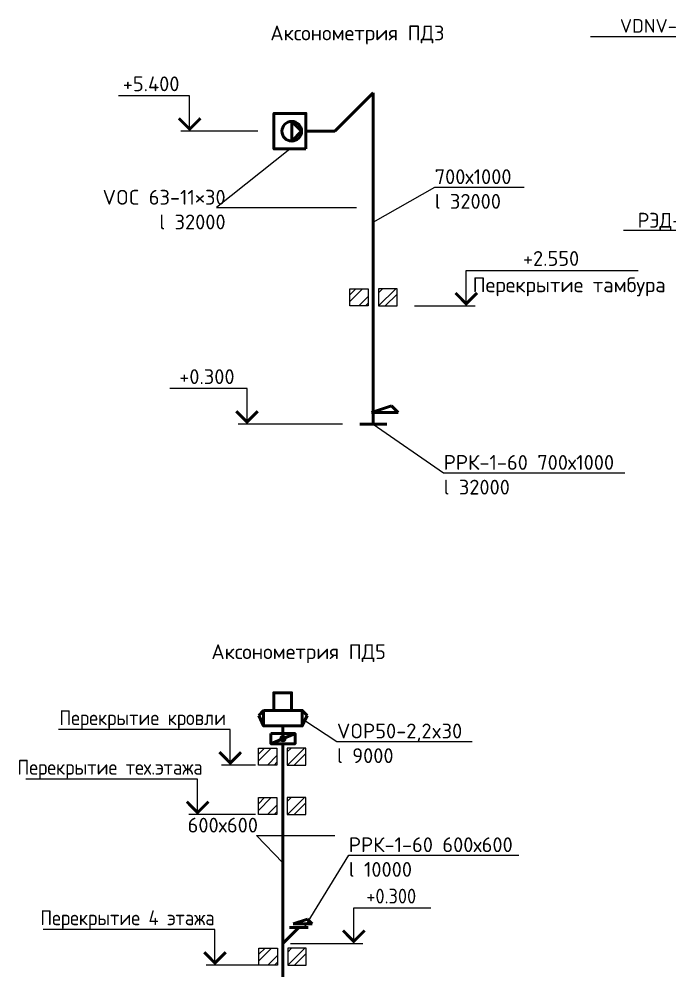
# Model space of a CAD drawing. Header units: millimetres. Extents: x -99936 to 523262, y -63190 to 327013.
# Drawn here: x -33074 to -22091, y 94179 to 110246 of the extents above; entities that cross this region are included whole.
import ezdxf
from ezdxf import colors
from ezdxf.entities.mleader import LeaderData, LeaderLine
from ezdxf.enums import TextEntityAlignment as Align
from ezdxf.math import Vec2, Vec3

# ---------------------------------------------------------------- set-up
doc = ezdxf.new("R2010")
doc.units = ezdxf.units.MM
doc.layers.add('ПОДПОР', color=1, linetype='Continuous', lineweight=50)
doc.styles.add('ISOCPEUR', font='isocpeur.ttf', dxfattribs={"height": 250})
doc.styles.add('PIK', font='isocpeur.ttf', dxfattribs={"width": 0.9, "height": 250})
doc.styles.add('TRAJECTORY_TEXT_STYLE', font='simplex.shx', dxfattribs={"width": 0.65})
doc.linetypes.add('зигзаг', pattern='A,0.00254,-5.08,[131,ltypeshp.shx,S=5.08,R=0,X=-5.08,Y=0],-10.16,[131,ltypeshp.shx,S=5.08,R=180,X=5.08,Y=0],-5.08', length=20.32254)

# ---------------------------------------------------------------- blocks, each defined once
blk = doc.blocks.new('*U2416')
at = {"color": 0, "linetype": 'ByBlock', "lineweight": -2}
for p, q in [((0, 6), (12, 6)), ((-11.48, 0), (0, 0))]:
    blk.add_line(p, q, dxfattribs=at)
at = {"color": 0, "linetype": 'ByBlock', "lineweight": -2, "ltscale": 100}
blk.add_line((-1.5, 0), (1.5, 0), dxfattribs=at)
blk.add_lwpolyline([(0, 0), (0, 6)], dxfattribs=at)
at = {"color": 0, "linetype": 'ByBlock', "lineweight": -2, "ltscale": 100, "const_width": 0.5}
blk.add_lwpolyline([(1.82, 2.18), (0, 0.35), (-1.82, 2.18)], dxfattribs=at)
at = {"linetype": 'ByBlock', "lineweight": -2, "ltscale": 100, "style": 'TRAJECTORY_TEXT_STYLE', "width": 0.65}
blk.add_attdef('Отм.', text='', height=3.5, dxfattribs=at).set_placement((6, 6), align=Align.BOTTOM_CENTER)
at = {"color": 0, "linetype": 'ByBlock', "lineweight": -2, "ltscale": 100, "style": 'TRAJECTORY_TEXT_STYLE', "width": 0.65}
blk.add_attdef('Прим.', text='', height=3.5, dxfattribs=at).set_placement((9.07, 4.8), align=Align.TOP_CENTER)
blk = doc.blocks.new('*U2405')
at = {"color": 0, "linetype": 'ByBlock', "lineweight": -2}
for p, q in [((0, 6), (13, 6)), ((-16.14, 0), (0, 0))]:
    blk.add_line(p, q, dxfattribs=at)
at = {"color": 0, "linetype": 'ByBlock', "lineweight": -2, "ltscale": 100}
blk.add_line((-1.5, 0), (1.5, 0), dxfattribs=at)
blk.add_lwpolyline([(0, 0), (0, 6)], dxfattribs=at)
at = {"color": 0, "linetype": 'ByBlock', "lineweight": -2, "ltscale": 100, "const_width": 0.5}
blk.add_lwpolyline([(1.82, 2.18), (0, 0.35), (-1.82, 2.18)], dxfattribs=at)
at = {"linetype": 'ByBlock', "lineweight": -2, "ltscale": 100, "style": 'TRAJECTORY_TEXT_STYLE', "width": 0.65}
blk.add_attdef('Отм.', text='', height=3.5, dxfattribs=at).set_placement((6.5, 6), align=Align.BOTTOM_CENTER)
at = {"color": 0, "linetype": 'ByBlock', "lineweight": -2, "ltscale": 100, "style": 'TRAJECTORY_TEXT_STYLE', "width": 0.65}
blk.add_attdef('Прим.', text='', height=3.5, dxfattribs=at).set_placement((9.57, 4.8), align=Align.TOP_CENTER)
blk = doc.blocks.new('*U2415')
at = {"color": 0, "linetype": 'ByBlock', "lineweight": -2}
for p, q in [((0, 6), (29, 6)), ((-7.41, 0), (0, 0))]:
    blk.add_line(p, q, dxfattribs=at)
at = {"color": 0, "linetype": 'ByBlock', "lineweight": -2, "ltscale": 100}
blk.add_line((-1.5, 0), (1.5, 0), dxfattribs=at)
blk.add_lwpolyline([(0, 0), (0, 6)], dxfattribs=at)
at = {"color": 0, "linetype": 'ByBlock', "lineweight": -2, "ltscale": 100, "const_width": 0.5}
blk.add_lwpolyline([(1.82, 2.18), (0, 0.35), (-1.82, 2.18)], dxfattribs=at)
at = {"linetype": 'ByBlock', "lineweight": -2, "ltscale": 100, "style": 'TRAJECTORY_TEXT_STYLE', "width": 0.65}
blk.add_attdef('Отм.', text='', height=3.5, dxfattribs=at).set_placement((14.5, 6), align=Align.BOTTOM_CENTER)
at = {"color": 0, "linetype": 'ByBlock', "lineweight": -2, "ltscale": 100, "style": 'TRAJECTORY_TEXT_STYLE', "width": 0.65}
blk.add_attdef('Прим.', text='', height=3.5, dxfattribs=at).set_placement((17.57, 4.8), align=Align.TOP_CENTER)
blk = doc.blocks.new('*U2406')
at = {"color": 0, "linetype": 'ByBlock', "lineweight": -2}
for p, q in [((0, 6), (29, 6)), ((-4.24, 0), (0, 0))]:
    blk.add_line(p, q, dxfattribs=at)
at = {"color": 0, "linetype": 'ByBlock', "lineweight": -2, "ltscale": 100}
blk.add_line((-1.5, 0), (1.5, 0), dxfattribs=at)
blk.add_lwpolyline([(0, 0), (0, 6)], dxfattribs=at)
at = {"color": 0, "linetype": 'ByBlock', "lineweight": -2, "ltscale": 100, "const_width": 0.5}
blk.add_lwpolyline([(1.82, 2.18), (0, 0.35), (-1.82, 2.18)], dxfattribs=at)
at = {"linetype": 'ByBlock', "lineweight": -2, "ltscale": 100, "style": 'TRAJECTORY_TEXT_STYLE', "width": 0.65}
blk.add_attdef('Отм.', text='', height=3.5, dxfattribs=at).set_placement((14.5, 6), align=Align.BOTTOM_CENTER)
at = {"color": 0, "linetype": 'ByBlock', "lineweight": -2, "ltscale": 100, "style": 'TRAJECTORY_TEXT_STYLE', "width": 0.65}
blk.add_attdef('Прим.', text='', height=3.5, dxfattribs=at).set_placement((17.57, 4.8), align=Align.TOP_CENTER)
blk = doc.blocks.new('*U2407')
at = {"color": 0, "linetype": 'ByBlock', "lineweight": -2}
for p, q in [((0, 6), (29, 6)), ((-9.75, 0), (0, 0))]:
    blk.add_line(p, q, dxfattribs=at)
at = {"color": 0, "linetype": 'ByBlock', "lineweight": -2, "ltscale": 100}
blk.add_line((-1.5, 0), (1.5, 0), dxfattribs=at)
blk.add_lwpolyline([(0, 0), (0, 6)], dxfattribs=at)
at = {"color": 0, "linetype": 'ByBlock', "lineweight": -2, "ltscale": 100, "const_width": 0.5}
blk.add_lwpolyline([(1.82, 2.18), (0, 0.35), (-1.82, 2.18)], dxfattribs=at)
at = {"linetype": 'ByBlock', "lineweight": -2, "ltscale": 100, "style": 'TRAJECTORY_TEXT_STYLE', "width": 0.65}
blk.add_attdef('Отм.', text='', height=3.5, dxfattribs=at).set_placement((14.5, 6), align=Align.BOTTOM_CENTER)
at = {"color": 0, "linetype": 'ByBlock', "lineweight": -2, "ltscale": 100, "style": 'TRAJECTORY_TEXT_STYLE', "width": 0.65}
blk.add_attdef('Прим.', text='', height=3.5, dxfattribs=at).set_placement((17.57, 4.8), align=Align.TOP_CENTER)
blk = doc.blocks.new('*U2414')
at = {"color": 0, "linetype": 'ByBlock', "lineweight": -2}
for p, q in [((0, 6), (13, 6)), ((-10.66, 0), (0, 0))]:
    blk.add_line(p, q, dxfattribs=at)
at = {"color": 0, "linetype": 'ByBlock', "lineweight": -2, "ltscale": 100}
blk.add_line((-1.5, 0), (1.5, 0), dxfattribs=at)
blk.add_lwpolyline([(0, 0), (0, 6)], dxfattribs=at)
at = {"color": 0, "linetype": 'ByBlock', "lineweight": -2, "ltscale": 100, "const_width": 0.5}
blk.add_lwpolyline([(1.82, 2.18), (0, 0.35), (-1.82, 2.18)], dxfattribs=at)
at = {"linetype": 'ByBlock', "lineweight": -2, "ltscale": 100, "style": 'TRAJECTORY_TEXT_STYLE', "width": 0.65}
blk.add_attdef('Отм.', text='', height=3.5, dxfattribs=at).set_placement((6.5, 6), align=Align.BOTTOM_CENTER)
at = {"color": 0, "linetype": 'ByBlock', "lineweight": -2, "ltscale": 100, "style": 'TRAJECTORY_TEXT_STYLE', "width": 0.65}
blk.add_attdef('Прим.', text='', height=3.5, dxfattribs=at).set_placement((9.57, 4.8), align=Align.TOP_CENTER)
blk = doc.blocks.new('*U2412')
at = {"color": 0, "linetype": 'ByBlock', "lineweight": -2}
for p, q in [((0, 6), (29, 6)), ((-8.73, 0), (0, 0))]:
    blk.add_line(p, q, dxfattribs=at)
at = {"color": 0, "linetype": 'ByBlock', "lineweight": -2, "ltscale": 100}
blk.add_line((-1.5, 0), (1.5, 0), dxfattribs=at)
blk.add_lwpolyline([(0, 0), (0, 6)], dxfattribs=at)
at = {"color": 0, "linetype": 'ByBlock', "lineweight": -2, "ltscale": 100, "const_width": 0.5}
blk.add_lwpolyline([(1.82, 2.18), (0, 0.35), (-1.82, 2.18)], dxfattribs=at)
at = {"linetype": 'ByBlock', "lineweight": -2, "ltscale": 100, "style": 'TRAJECTORY_TEXT_STYLE', "width": 0.65}
blk.add_attdef('Отм.', text='', height=3.5, dxfattribs=at).set_placement((14.5, 6), align=Align.BOTTOM_CENTER)
at = {"color": 0, "linetype": 'ByBlock', "lineweight": -2, "ltscale": 100, "style": 'TRAJECTORY_TEXT_STYLE', "width": 0.65}
blk.add_attdef('Прим.', text='', height=3.5, dxfattribs=at).set_placement((17.57, 4.8), align=Align.TOP_CENTER)

msp = doc.modelspace()

# ---------------------------------------------------------------- hatches: boundary and pattern name
h = msp.add_hatch()
h.set_pattern_fill('ANSI32', color=256, scale=25)
h.set_pattern_definition([(45, (-2894.18, 101565.58), (-168.3798, 168.3798), []), (45, (-2781.92, 101565.58), (-168.3798, 168.3798), [])])
h.paths.add_polyline_path([(-27182.077, 105692.714), (-27494.882, 105692.714), (-27494.882, 105404.741), (-27182.077, 105404.741)])
h.paths.add_polyline_path([(-27008.786, 105692.714), (-27008.786, 105404.741), (-26695.981, 105404.741), (-26695.981, 105692.714)])
h = msp.add_hatch()
h.set_pattern_fill('ANSI32', color=256, scale=25)
h.set_pattern_definition([(45, (-4433.69, 93814.36), (-168.3798, 168.3798), []), (45, (-4321.43, 93814.36), (-168.3798, 168.3798), [])])
h.paths.add_polyline_path([(-28721.584, 97941.489), (-29034.39, 97941.489), (-29034.39, 97653.516), (-28721.584, 97653.516)])
h.paths.add_polyline_path([(-28548.294, 97941.489), (-28548.294, 97653.516), (-28235.488, 97653.516), (-28235.488, 97941.489)])
h = msp.add_hatch()
h.set_pattern_fill('ANSI32', color=256, scale=25)
h.set_pattern_definition([(45, (-4433.69, 92978.2), (-168.3798, 168.3798), []), (45, (-4321.43, 92978.2), (-168.3798, 168.3798), [])])
h.paths.add_polyline_path([(-28721.584, 97105.333), (-29034.39, 97105.333), (-29034.39, 96817.361), (-28721.584, 96817.361)])
h.paths.add_polyline_path([(-28548.294, 97105.333), (-28548.294, 96817.361), (-28235.488, 96817.361), (-28235.488, 97105.333)])
h = msp.add_hatch()
h.set_pattern_fill('ANSI32', color=256, scale=25)
h.set_pattern_definition([(45, (-4426.02, 90437.62), (-168.3798, 168.3798), []), (45, (-4313.77, 90437.62), (-168.3798, 168.3798), [])])
h.paths.add_polyline_path([(-28713.923, 94564.75), (-29026.729, 94564.75), (-29026.729, 94276.777), (-28713.923, 94276.777)])
h.paths.add_polyline_path([(-28540.633, 94564.75), (-28540.633, 94276.777), (-28227.827, 94276.777), (-28227.827, 94564.75)])

# ---------------------------------------------------------------- linework, layer by layer
at = {"linetype": 'зигзаг'}
for p, q in [((-27096.367, 104415.102), (-27096.367, 108424.057)), ((-28620.328, 89119.86), (-28620.328, 97507.86))]:
    msp.add_line(p, q, dxfattribs=at)
for points in [[(-27182.077, 105404.741), (-27494.882, 105404.741), (-27494.882, 105692.714), (-27182.077, 105692.714)], [(-27008.786, 105404.741), (-26695.981, 105404.741), (-26695.981, 105692.714), (-27008.786, 105692.714)], [(-28721.584, 97653.516), (-29034.39, 97653.516), (-29034.39, 97941.489), (-28721.584, 97941.489)], [(-28548.294, 97653.516), (-28235.488, 97653.516), (-28235.488, 97941.489), (-28548.294, 97941.489)], [(-28721.584, 96817.361), (-29034.39, 96817.361), (-29034.39, 97105.333), (-28721.584, 97105.333)], [(-28548.294, 96817.361), (-28235.488, 96817.361), (-28235.488, 97105.333), (-28548.294, 97105.333)], [(-28713.923, 94276.777), (-29026.729, 94276.777), (-29026.729, 94564.75), (-28713.923, 94564.75)], [(-28540.633, 94276.777), (-28227.827, 94276.777), (-28227.827, 94564.75), (-28540.633, 94564.75)]]:
    msp.add_lwpolyline(points, close=True)
at = {"layer": 'ПОДПОР'}
for p, q in [((-27096.367, 109003.057), (-27746.637, 108352.786)), ((-27096.367, 103410.102), (-27096.367, 109003.057)), ((-28305.191, 108352.786), (-28471.392, 108518.987)), ((-28471.392, 108518.987), (-28471.392, 108186.586)), ((-28471.392, 108186.586), (-28305.191, 108352.786)), ((-27746.637, 108352.786), (-28232.974, 108352.786)), ((-26787.709, 103718.759), (-27127.068, 103605.64)), ((-26674.59, 103605.64), (-26787.709, 103718.759)), ((-27127.068, 103605.64), (-26674.59, 103605.64)), ((-27322.606, 103410.102), (-26870.127, 103410.102)), ((-28946.646, 98576.172), (-29029.23, 98493.588)), ((-29029.23, 98493.588), (-28946.646, 98314.373)), ((-28294.01, 98576.172), (-28211.426, 98493.588)), ((-28211.426, 98493.588), (-28294.01, 98314.373)), ((-28823.445, 98013.523), (-28417.211, 98185.438)), ((-28620.328, 98135.75), (-28620.328, 98314.373)), ((-28620.328, 94642.483), (-28620.328, 98013.523)), ((-28208.458, 95054.352), (-28446.654, 94974.954)), ((-28446.654, 94974.954), (-28129.06, 94974.954)), ((-28129.06, 94974.954), (-28208.458, 95054.352)), ((-28351.565, 94911.246), (-28620.328, 94642.483)), ((-28510.362, 94911.246), (-28192.768, 94911.246)), ((-28620.328, 91597.593), (-28620.328, 94642.483))]:
    msp.add_line(p, q, dxfattribs=at)
for points in [[(-28232.974, 108052.786), (-28772.974, 108052.786), (-28772.974, 108652.786), (-28232.974, 108652.786)], [(-28775.15, 98576.172), (-28475.147, 98576.172), (-28475.147, 98876.175), (-28775.15, 98876.175)], [(-28946.646, 98576.172), (-28294.01, 98576.172), (-28294.01, 98314.373), (-28946.646, 98314.373)], [(-28823.445, 98185.438), (-28417.211, 98185.438), (-28417.211, 98013.523), (-28823.445, 98013.523)]]:
    msp.add_lwpolyline(points, close=True, dxfattribs=at)
for centre, radius in [((-28471.392, 108352.786), 166.2), ((-28620.328, 98099.481), 36.269)]:
    msp.add_circle(centre, radius, dxfattribs=at)

# ---------------------------------------------------------------- block references
ref = msp.add_blockref('*U2416', (-30194.769, 108352.786), dxfattribs=dict(xscale=-100, yscale=100, zscale=100))
ref.add_attrib('Отм.', '+5.400', dxfattribs={"linetype": 'ByBlock', "lineweight": -2, "ltscale": 100, "height": 250, "style": 'ISOCPEUR'}).set_placement((-30844.883, 108952.786), align=Align.BOTTOM_CENTER)
ref = msp.add_blockref('*U2412', (-25528.602, 105404.741), dxfattribs=dict(xscale=100, yscale=100, zscale=100))
ref.add_attrib('Отм.', '+2.550', dxfattribs={"linetype": 'ByBlock', "lineweight": -2, "ltscale": 100, "height": 250, "style": 'ISOCPEUR'}).set_placement((-24096.841, 106004.741), align=Align.BOTTOM_CENTER)
ref.add_attrib('Прим.', 'Перекрытие тамбура', dxfattribs={"color": 0, "linetype": 'ByBlock', "lineweight": -2, "ltscale": 100, "height": 250, "style": 'ISOCPEUR'}).set_placement((-23792.62, 105885.08), align=Align.TOP_CENTER)
ref = msp.add_blockref('*U2405', (-29227.28, 103410.102), dxfattribs=dict(xscale=-100, yscale=100, zscale=100))
ref.add_attrib('Отм.', '+0.300', dxfattribs={"linetype": 'ByBlock', "lineweight": -2, "ltscale": 100, "height": 250, "style": 'ISOCPEUR'}).set_placement((-29903.87, 104010.102), align=Align.BOTTOM_CENTER)
ref = msp.add_blockref('*U2406', (-29509.885, 97653.516), dxfattribs=dict(xscale=-100, yscale=100, zscale=100))
ref.add_attrib('Отм.', 'Перекрытие кровли', dxfattribs={"linetype": 'ByBlock', "lineweight": -2, "ltscale": 100, "height": 250, "style": 'PIK', "width": 0.9}).set_placement((-30986.476, 98253.516), align=Align.BOTTOM_CENTER)
ref = msp.add_blockref('*U2407', (-30060.505, 96817.361), dxfattribs=dict(xscale=-100, yscale=100, zscale=100))
ref.add_attrib('Отм.', 'Перекрытие тех.этажа', dxfattribs={"linetype": 'ByBlock', "lineweight": -2, "ltscale": 100, "height": 250, "style": 'PIK', "width": 0.9}).set_placement((-31537.096, 97417.361), align=Align.BOTTOM_CENTER)
ref = msp.add_blockref('*U2414', (-27425.089, 94642.483), dxfattribs=dict(xscale=100, yscale=100, zscale=100))
ref.add_attrib('Отм.', '+0.300', dxfattribs={"linetype": 'ByBlock', "lineweight": -2, "ltscale": 100, "height": 250, "style": 'PIK', "width": 0.9}).set_placement((-26793.328, 95242.483), align=Align.BOTTOM_CENTER)
ref = msp.add_blockref('*U2415', (-29767.726, 94276.777), dxfattribs=dict(xscale=-100, yscale=100, zscale=100))
ref.add_attrib('Отм.', 'Перекрытие 4 этажа', dxfattribs={"linetype": 'ByBlock', "lineweight": -2, "ltscale": 100, "height": 250, "style": 'PIK', "width": 0.9}).set_placement((-31244.317, 94876.777), align=Align.BOTTOM_CENTER)

# ---------------------------------------------------------------- texts
at = {"char_height": 250, "attachment_point": 1, "style": 'ISOCPEUR'}
for s, insert in [('Аксонометрия ПД3', (-28834.042, 110136.262)), ('Аксонометрия ПД5', (-29828.68, 99693.099))]:
    msp.add_mtext(s, dxfattribs=dict(at, insert=insert))

# ---------------------------------------------------------------- leaders
at = {"ltscale": 10}
ml = msp.add_multileader_mtext('Standard', dxfattribs=at)
ml.set_content('{\\H0.91667x;VDNV-DU-400-80F-4x10-HF-УT1}\\Pl 20000', color=256, style='ISOCPEUR')
ml.set_leader_properties()
ml.build(insert=Vec2(0, 0))
ml.multileader.update_dxf_attribs({"text_left_attachment_type": 6, "text_right_attachment_type": 6, "dogleg_length": 0.36, "arrow_head_size": 0.18})
ctx = ml.context
ctx.base_point, ctx.char_height, ctx.arrow_head_size, ctx.landing_gap_size, ctx.plane_origin = Vec3(-22910.893, 109945.575), 250, 0.18, 0.09, Vec3(-16986.44, 110730.522)
ctx.left_attachment, ctx.right_attachment, ctx.text_align_type = 6, 6, 2
notes = []
notes.append((ctx, [(0, (1, 1, 0), (-18418.67, 109945.575), (-1, 0), 0.36, [(0, [(-17420.104, 109098.046)], 0, [])])]))
ctx.mtext.insert, ctx.mtext.alignment, ctx.mtext.flow_direction = Vec3(-18419.12, 110245.575), 3, 5
ml = msp.add_multileader_mtext('Standard')
ml.set_content('VOC 63-11×30\\Pl 32000', color=256, style='ISOCPEUR')
ml.set_leader_properties()
ml.build(insert=Vec2(0, 0))
ml.multileader.update_dxf_attribs({"text_left_attachment_type": 6, "text_right_attachment_type": 6, "dogleg_length": 0.36, "arrow_head_size": 0.18})
ctx = ml.context
ctx.base_point, ctx.char_height, ctx.arrow_head_size, ctx.landing_gap_size, ctx.plane_origin = Vec3(-31588.644, 107062.874), 250, 0.18, 0.09, Vec3(-29694.528, 105009.931)
ctx.left_attachment, ctx.right_attachment, ctx.text_align_type = 6, 6, 2
notes.append((ctx, [(0, (1, 1, 0), (-29743.445, 107062.874), (-1, 0), 0.36, [(0, [(-28502.974, 108052.786)], 0, [])])]))
ctx.mtext.insert, ctx.mtext.alignment, ctx.mtext.flow_direction = Vec3(-29588.554, 107362.874), 3, 5
ml = msp.add_multileader_mtext('Standard')
ml.set_content('700х1000\\Pl 32000', color=256, style='ISOCPEUR')
ml.set_leader_properties()
ml.build(insert=Vec2(0, 0))
ml.multileader.update_dxf_attribs({"text_left_attachment_type": 6, "text_right_attachment_type": 6, "dogleg_length": 0.36, "arrow_head_size": 0.18})
ctx = ml.context
ctx.base_point, ctx.char_height, ctx.arrow_head_size, ctx.landing_gap_size, ctx.plane_origin = Vec3(-26060.222, 107410.369), 250, 0.18, 0.09, Vec3(-27096.367, 106819.188)
ctx.left_attachment, ctx.right_attachment = 6, 6
notes.append((ctx, [(0, (1, 1, 0), (-26060.582, 107410.369), (1, 0), 0.36, [(0, [(-27096.367, 106819.188)], 0, [])])]))
ctx.mtext.insert, ctx.mtext.flow_direction = Vec3(-26060.132, 107710.369), 5
ml = msp.add_multileader_mtext('Standard', dxfattribs=at)
ml.set_content('{\\fGOST Common|b0|i0|c204|p34;\\C0;РЭД-РДКМ} 600х400\\Pl 6700', color=256, style='ISOCPEUR')
ml.set_leader_properties()
ml.build(insert=Vec2(0, 0))
ml.multileader.update_dxf_attribs({"text_left_attachment_type": 6, "text_right_attachment_type": 6, "dogleg_length": 0.36, "arrow_head_size": 0.18})
ctx = ml.context
ctx.base_point, ctx.char_height, ctx.arrow_head_size, ctx.landing_gap_size, ctx.plane_origin = Vec3(-22709.729, 106675.267), 250, 0.18, 0.09, Vec3(-14528.361, 107249.22)
ctx.left_attachment, ctx.right_attachment, ctx.text_align_type = 6, 6, 2
notes.append((ctx, [(0, (1, 1, 0), (-19709.189, 106675.267), (-1, 0), 0.36, [(0, [(-16904.164, 107010.293)], 0, [])])]))
ctx.mtext.insert, ctx.mtext.alignment, ctx.mtext.flow_direction = Vec3(-19709.639, 106975.267), 3, 5
ml = msp.add_multileader_mtext('Standard')
ml.set_content('РРК-1-60 700х1000\\Pl 32000', color=256, style='ISOCPEUR')
ml.set_leader_properties()
ml.build(insert=Vec2(0, 0))
ml.multileader.update_dxf_attribs({"text_left_attachment_type": 6, "text_right_attachment_type": 6, "dogleg_length": 0.36, "arrow_head_size": 0.18})
ctx = ml.context
ctx.base_point, ctx.char_height, ctx.arrow_head_size, ctx.landing_gap_size, ctx.plane_origin = Vec3(-25909.588, 102587.198), 250, 0.18, 0.09, Vec3(-27096.367, 103410.102)
ctx.left_attachment, ctx.right_attachment = 6, 6
notes.append((ctx, [(0, (1, 1, 0), (-25909.948, 102587.198), (1, 0), 0.36, [(0, [(-27096.367, 103410.102)], 0, [])])]))
ctx.mtext.insert, ctx.mtext.flow_direction = Vec3(-25909.498, 102887.198), 5
ml = msp.add_multileader_mtext('Standard')
ml.set_content('{\\C0;VOP50-2,2x30 \\P}l 9000', color=256, style='ISOCPEUR')
ml.set_leader_properties()
ml.build(insert=Vec2(0, 0))
ml.multileader.update_dxf_attribs({"text_left_attachment_type": 6, "text_right_attachment_type": 6, "dogleg_length": 0.36, "arrow_head_size": 0.18})
ctx = ml.context
ctx.base_point, ctx.char_height, ctx.arrow_head_size, ctx.landing_gap_size, ctx.plane_origin = Vec3(-27709.83, 98054.371), 250, 0.18, 0.09, Vec3(-30453.782, 99951.154)
ctx.left_attachment, ctx.right_attachment = 6, 6
notes.append((ctx, [(1, (1, 1, 0), (-27710.19, 98054.371), (1, 0), 0.36, [(0, [(-28252.718, 98403.98)], 0, [])])]))
ctx.mtext.insert, ctx.mtext.flow_direction = Vec3(-27709.74, 98354.371), 5
ml = msp.add_multileader_mtext('Standard')
ml.set_content('600х600', color=256, style='ISOCPEUR')
ml.set_leader_properties()
ml.build(insert=Vec2(0, 0))
ml.multileader.update_dxf_attribs({"text_left_attachment_type": 6, "text_right_attachment_type": 6, "dogleg_length": 0.36, "arrow_head_size": 0.18})
ctx = ml.context
ctx.base_point, ctx.char_height, ctx.arrow_head_size, ctx.landing_gap_size, ctx.plane_origin = Vec3(-30217.356, 96465.4), 250, 0.18, 0.09, Vec3(-28620.328, 96005.534)
ctx.left_attachment, ctx.right_attachment, ctx.text_align_type = 6, 6, 2
notes.append((ctx, [(0, (1, 1, 0), (-29065.907, 96465.4), (-1, 0), 0.36, [(0, [(-28620.328, 96005.534)], 0, [])])]))
ctx.mtext.insert, ctx.mtext.alignment, ctx.mtext.flow_direction = Vec3(-29042.266, 96765.4), 3, 5
ml = msp.add_multileader_mtext('Standard')
ml.set_content('РРК-1-60 600х600\\Pl 10000', color=256, style='ISOCPEUR')
ml.set_leader_properties()
ml.build(insert=Vec2(0, 0))
ml.multileader.update_dxf_attribs({"text_left_attachment_type": 6, "text_right_attachment_type": 6, "dogleg_length": 0.36, "arrow_head_size": 0.18})
ctx = ml.context
ctx.base_point, ctx.char_height, ctx.arrow_head_size, ctx.landing_gap_size, ctx.plane_origin = Vec3(-27510.815, 96134.431), 250, 0.18, 0.09, Vec3(-28259.145, 94911.246)
ctx.left_attachment, ctx.right_attachment = 6, 6
notes.append((ctx, [(0, (1, 1, 0), (-27511.175, 96134.431), (1, 0), 0.36, [(0, [(-28259.145, 94911.246)], 0, [])])]))
ctx.mtext.insert, ctx.mtext.flow_direction = Vec3(-27510.725, 96434.431), 5
for ctx, leaders in notes:
    for number, flags, end, landing, length, lines in leaders:
        leader = LeaderData()
        leader.index, (leader.has_last_leader_line, leader.has_dogleg_vector, leader.attachment_direction) = number, flags
        leader.last_leader_point, leader.dogleg_vector, leader.dogleg_length = Vec3(end), Vec3(landing), length
        for number, points, colour, breaks in lines:
            line = LeaderLine()
            line.index, line.vertices, line.color, line.breaks = number, Vec3.list(points), colors.encode_raw_color(colour), breaks
            leader.lines.append(line)
        ctx.leaders.append(leader)

doc.saveas('drawing.dxf')
